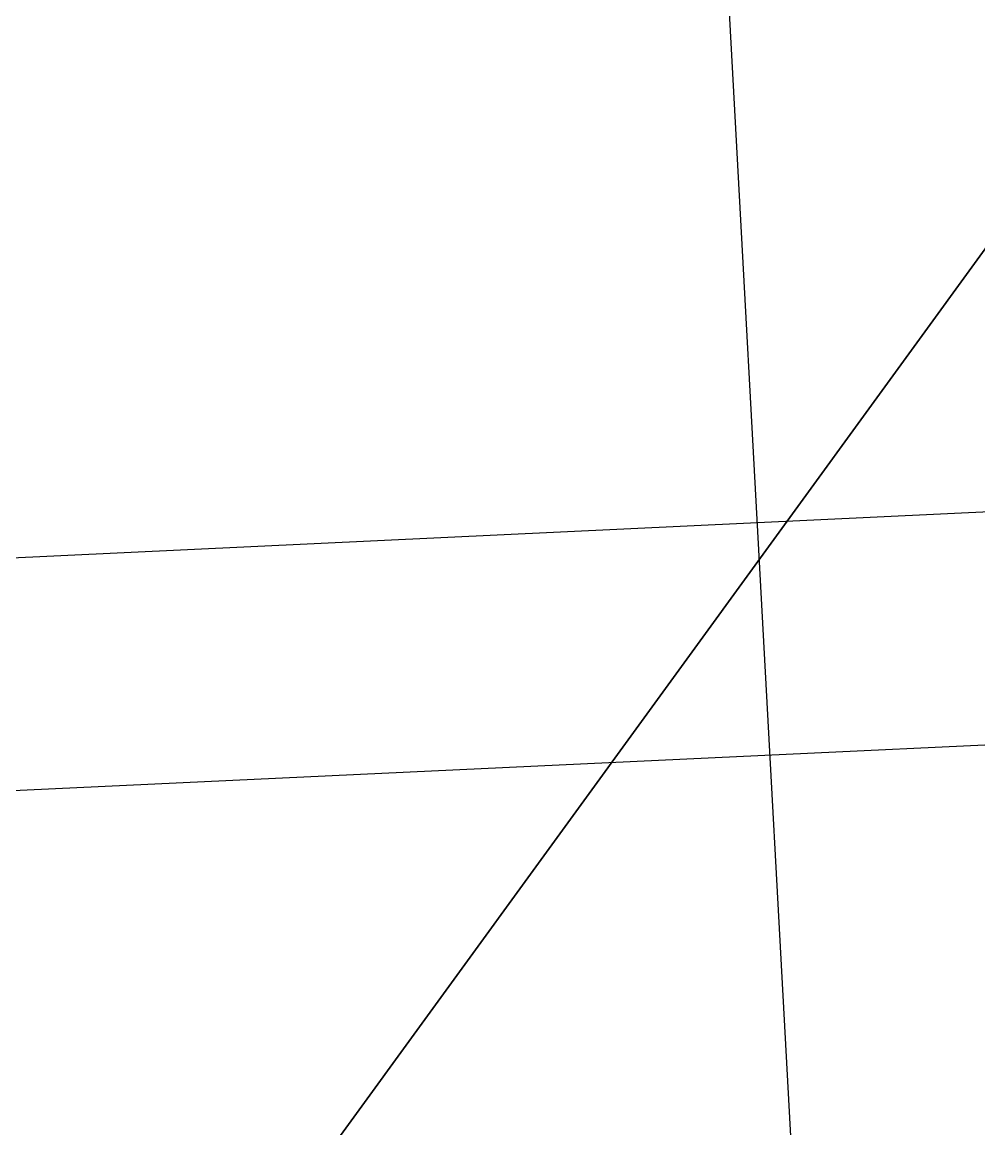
# Model space of a CAD drawing. Header units: metres. Extents: x -2743 to 126, y 13385 to 13916.
# Drawn here: x -1911.267 to -1910.612, y 13650.863 to 13651.621 of the extents above; entities that cross this region are included whole.
import ezdxf

# ---------------------------------------------------------------- set-up
doc = ezdxf.new("R2010")
doc.units = ezdxf.units.M
for name, color, linetype in [('link-улица Берзарина_Покрытия — Новые$0$ДВ_ПП_Тип6_У_ТР_3м за счет Газона', 7, 'Continuous'), ('output[1-12]_3_ДЖКХ-24_03233pp$0$Водосток проектный', 7, 'Continuous'), ('output[1-12]_3_ДЖКХ-24_03233pp$0$Газопровод проектный', 7, 'Continuous')]:
    doc.layers.add(name, color=color, linetype=linetype)

msp = doc.modelspace()

# ---------------------------------------------------------------- linework, layer by layer
at = {"layer": 'link-улица Берзарина_Покрытия — Новые$0$ДВ_ПП_Тип6_У_ТР_3м за счет Газона'}
for points in [[(-1912.97136, 13653.0955), (-1913.43431, 13653.4389), (-1913.81991, 13653.86038), (-1914.11865, 13654.34729), (-1914.321, 13654.88702), (-1915.6449, 13659.81406), (-1915.67825, 13660.03087), (-1915.66396, 13660.24722), (-1915.60339, 13660.45541), (-1915.49789, 13660.64773), (-1914.79445, 13661.65078), (-1914.814, 13661.911), (-1915.507, 13662.452), (-1916.286, 13661.366), (-1915.75182, 13654.3725), (-1913.18707, 13651.98295), (-1912.66895, 13651.50022), (-1912.26298, 13651.21448), (-1911.21577, 13650.6299), (-1910.49693, 13651.61831), (-1911.1166, 13651.98584), (-1911.73556, 13652.35454), (-1912.35381, 13652.72443), (-1912.97136, 13653.0955)], [(-1910.49693, 13651.61831), (-1911.21577, 13650.6299), (-1910.58974, 13650.28043), (-1908.47991, 13649.10266), (-1906.37008, 13647.92489), (-1904.26025, 13646.74712), (-1902.15043, 13645.56936), (-1900.52471, 13644.67785), (-1900.11885, 13645.69637), (-1902.73089, 13647.146), (-1905.33134, 13648.61624), (-1907.92006, 13650.10704), (-1910.49693, 13651.61831)]]:
    msp.add_lwpolyline(points, close=True, dxfattribs=at)
at = {"layer": 'output[1-12]_3_ДЖКХ-24_03233pp$0$Водосток проектный'}
for points in [[(-1926.01055, 13650.55842), (-1907.52565, 13651.43125), (-1907.50396, 13650.97177), (-1907.48226, 13650.51228), (-1924.81025, 13649.69407)], [(-1915.91356, 13650.87699), (-1907.51804, 13651.27143)]]:
    msp.add_lwpolyline(points, dxfattribs=at)
at = {"layer": 'output[1-12]_3_ДЖКХ-24_03233pp$0$Газопровод проектный'}
msp.add_lwpolyline([(-1910.66026, 13649.38269), (-1910.9154, 13654.05257)], dxfattribs=at)

doc.saveas('drawing.dxf')
